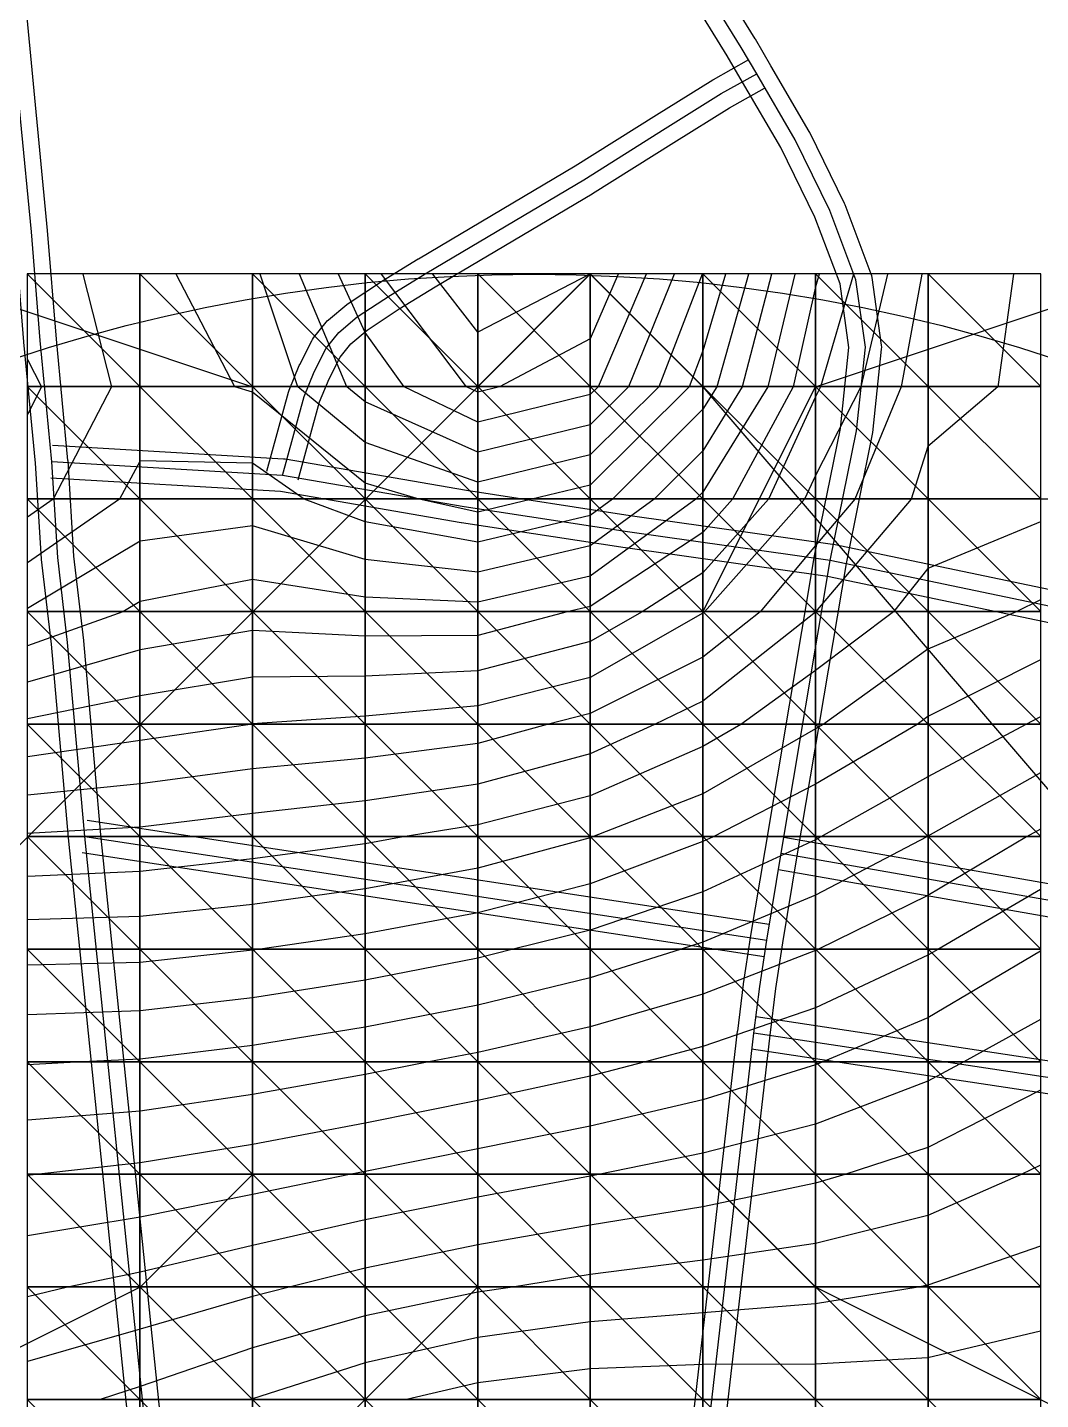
# Model space of a CAD drawing. Header units: metres. Extents: x -410 to 370, y -385 to 717.
# Drawn here: x -93.1 to 93.1, y 93.1 to 345.4 of the extents above; entities that cross this region are included whole.
import ezdxf

# ---------------------------------------------------------------- set-up
doc = ezdxf.new("R2010")
doc.units = ezdxf.units.M
for name, color, linetype in [('TOPO_AOI', 6, 'Continuous'), ('TOPO_CONT_MAJR', 7, 'Continuous'), ('TOPO_CONT_MINR', 249, 'Continuous'), ('TOPO_ELEV', 9, 'Continuous'), ('TOPO_HYDR_BASN', 140, 'Continuous'), ('TOPO_HYDR_STRM', 5, 'Continuous'), ('TOPO_ROAD', 3, 'Continuous'), ('TOPO_TIN_SURF', 252, 'Continuous')]:
    doc.layers.add(name, color=color, linetype=linetype)

msp = doc.modelspace()

# ---------------------------------------------------------------- linework, layer by layer
at = {"layer": 'TOPO_AOI', "color": 6}
msp.add_circle((0, 0), 300, dxfattribs=at)
at = {"layer": 'TOPO_CONT_MAJR', "color": 7, "lineweight": 30}
for points, elevation in [([(-82.9, 300), (-77.66, 279.31)], 890), ([(-55.01, 279.31), (-65.74, 300)], 890), ([(-10.34, 289.32), (-18.6, 300)], 895), ([(10.25, 300), (-10.34, 289.32)], 895), ([(35.18, 300), (31.03, 285.92)], 890), ([(58.71, 300), (52.66, 279.31)], 885), ([(31.03, 285.92), (28.49, 279.31)], 890), ([(-77.66, 279.31), (-88.38, 258.62)], 890), ([(-51.72, 278.3), (-55.01, 279.31)], 890), ([(-31.03, 261.61), (-51.72, 278.3)], 890), ([(28.49, 279.31), (10.34, 261.23)], 890), ([(52.66, 279.31), (51.72, 277.47)], 885), ([(51.72, 277.47), (43.12, 258.62)], 885), ([(-21.1, 258.62), (-31.03, 261.61)], 890), ([(10.34, 261.23), (-0.41, 258.62)], 890), ([(-88.38, 258.62), (-93.1, 255.36)], 890), ([(-10.34, 256.23), (-21.1, 258.62)], 890), ([(-0.41, 258.62), (-10.34, 256.23)], 890), ([(43.12, 258.62), (31.03, 245.1)], 885), ([(31.03, 245.1), (19.86, 237.93)], 885), ([(93.1, 240.15), (88.6, 237.93)], 880), ([(19.86, 237.93), (10.34, 232.46)], 885), ([(88.6, 237.93), (72.41, 231.05)], 880), ([(10.34, 232.46), (-10.34, 227.1)], 885), ([(72.41, 231.05), (53.17, 217.24)], 880), ([(-10.34, 227.1), (-31.03, 226.1)], 885), ([(-51.72, 225.92), (-72.41, 222.5)], 885), ([(-31.03, 226.1), (-51.72, 225.92)], 885), ([(-72.41, 222.5), (-93.1, 218.25)], 885), ([(53.17, 217.24), (51.72, 216.39)], 880), ([(51.72, 216.39), (31.03, 204.44)], 880), ([(31.03, 204.44), (10.73, 196.55), (10.34, 196.4)], 880), ([(10.34, 196.4), (-10.34, 190.79)], 880), ([(-10.34, 190.79), (-31.03, 187.02)], 880), ([(-31.03, 187.02), (-51.72, 184.12)], 880), ([(93.1, 186.86), (74.23, 175.86), (72.41, 174.78)], 875), ([(-72.41, 181.91), (-93.1, 181.3)], 880), ([(-51.72, 184.12), (-72.41, 181.91)], 880), ([(72.41, 174.78), (51.72, 165.15)], 875), ([(51.72, 165.15), (31.03, 158.03)], 875), ([(31.03, 158.03), (20.42, 155.17)], 875), ([(20.42, 155.17), (10.34, 152.58)], 875), ([(10.34, 152.58), (-10.34, 148.06)], 875), ([(-10.34, 148.06), (-31.03, 143.94)], 875), ([(-31.03, 143.94), (-51.72, 140.02)], 875), ([(-51.72, 140.02), (-72.41, 136.6)], 875), ([(-72.41, 136.6), (-91.59, 134.48), (-93.1, 134.29)], 875), ([(93.1, 121.32), (72.41, 114.13)], 870), ([(70.64, 113.79), (51.72, 110.72)], 870), ([(72.41, 114.13), (70.64, 113.79)], 870), ([(31.03, 109.06), (10.34, 107.37)], 870), ([(51.72, 110.72), (31.03, 109.06)], 870), ([(10.34, 107.37), (-10.34, 104.53)], 870), ([(-10.34, 104.53), (-31.03, 99.88)], 870), ([(-31.03, 99.88), (-51.72, 93.21)], 870), ([(-51.72, 93.21), (-52.03, 93.1)], 870)]:
    msp.add_lwpolyline(points, dxfattribs=dict(at, elevation=elevation))
at = {"layer": 'TOPO_CONT_MINR', "color": 249}
for points, elevation in [([(-43.4, 279.31), (-50.32, 300)], 891), ([(-34.39, 279.31), (-43.12, 300)], 892), ([(-31.03, 289.26), (-35.92, 300)], 893), ([(-12.39, 279.31), (-28.01, 300)], 894), ([(15.47, 300), (10.34, 288.14)], 894), ([(20.62, 300), (11.78, 279.31)], 893), ([(25.76, 300), (17.35, 279.31)], 892), ([(30.91, 300), (22.92, 279.31)], 891), ([(39.43, 300), (33.58, 279.31)], 889), ([(43.68, 300), (38.26, 279.31)], 888), ([(47.93, 300), (42.95, 279.31)], 887), ([(51.72, 297.71), (47.63, 279.31)], 886), ([(52.41, 300), (51.72, 297.71)], 886), ([(65, 300), (60.07, 279.31)], 884), ([(71.3, 300), (67.47, 279.31)], 883), ([(88.11, 300), (85.23, 279.31)], 882), ([(-23.84, 279.31), (-31.03, 289.26)], 893), ([(10.34, 288.14), (-6.33, 279.31)], 894), ([(-93.1, 284.31), (-90.53, 279.31)], 891), ([(-90.53, 279.31), (-93.1, 274.23)], 891), ([(-31.03, 269.07), (-43.4, 279.31)], 891), ([(-31.03, 276.53), (-34.39, 279.31)], 892), ([(-10.34, 272.8), (-23.84, 279.31)], 893), ([(-10.34, 278.32), (-12.39, 279.31)], 894), ([(-6.33, 279.31), (-10.34, 278.32)], 894), ([(10.34, 277.88), (-10.34, 272.8)], 893), ([(22.92, 279.31), (10.34, 266.78)], 891), ([(17.35, 279.31), (10.34, 272.33)], 892), ([(11.78, 279.31), (10.34, 277.88)], 893), ([(42.95, 279.31), (31.03, 259.93)], 887), ([(38.26, 279.31), (31.03, 267.55)], 888), ([(33.58, 279.31), (31.03, 275.18)], 889), ([(47.63, 279.31), (36.51, 258.62)], 886), ([(60.07, 279.31), (51.72, 263.01)], 884), ([(67.47, 279.31), (58.96, 258.62)], 883), ([(85.23, 279.31), (72.41, 268.33)], 882), ([(-10.34, 267.27), (-31.03, 276.53)], 892), ([(31.03, 275.18), (14.4, 258.62)], 889), ([(10.34, 272.33), (-10.34, 267.27)], 892), ([(-10.34, 261.75), (-31.03, 269.07)], 891), ([(31.03, 267.55), (22.06, 258.62)], 888), ([(72.41, 268.33), (69.35, 258.62)], 882), ([(-72.41, 265.71), (-76.18, 258.62)], 889), ([(-51.72, 265.24), (-72.41, 265.71)], 889), ([(-42.24, 258.62), (-51.72, 265.24)], 889), ([(10.34, 266.78), (-10.34, 261.75)], 891), ([(51.72, 263.01), (49.72, 258.62)], 884), ([(31.03, 259.93), (29.72, 258.62)], 887), ([(-76.18, 258.62), (-93.1, 246.95)], 889), ([(-31.03, 254.47), (-42.24, 258.62)], 889), ([(29.72, 258.62), (10.34, 244.49)], 887), ([(22.06, 258.62), (10.34, 250.08)], 888), ([(14.4, 258.62), (10.34, 255.66)], 889), ([(36.51, 258.62), (31.03, 252.49)], 886), ([(49.72, 258.62), (31.35, 237.93)], 884), ([(58.96, 258.62), (51.72, 250.11)], 883), ([(69.35, 258.62), (51.77, 237.93)], 882), ([(10.34, 255.66), (-10.34, 250.73)], 889), ([(-51.72, 253.75), (-72.41, 250.93)], 888), ([(-31.03, 247.55), (-51.72, 253.75)], 888), ([(-10.34, 250.73), (-31.03, 254.47)], 889), ([(31.03, 252.49), (10.34, 238.91)], 886), ([(93.1, 254.47), (72.41, 245.92)], 881), ([(-72.41, 250.93), (-93.1, 238.54)], 888), ([(10.34, 250.08), (-10.34, 245.22)], 888), ([(51.72, 250.11), (41.56, 237.93)], 883), ([(-10.34, 245.22), (-31.03, 247.55)], 888), ([(72.41, 245.92), (66.07, 237.93)], 881), ([(-51.72, 243.89), (-72.41, 239.8)], 887), ([(-31.03, 240.63), (-51.72, 243.89)], 887), ([(10.34, 244.49), (-10.34, 239.72)], 887), ([(-72.41, 239.8), (-75.59, 237.93)], 887), ([(-10.34, 239.72), (-31.03, 240.63)], 887), ([(-75.59, 237.93), (-93.1, 231.69)], 887), ([(6.09, 237.93), (-10.34, 233.57)], 886), ([(10.34, 238.91), (6.09, 237.93)], 886), ([(31.03, 237.68), (10.34, 225.83)], 884), ([(41.56, 237.93), (31.03, 229.61)], 883), ([(31.35, 237.93), (31.03, 237.68)], 884), ([(51.72, 237.89), (31.03, 221.53)], 882), ([(66.07, 237.93), (51.72, 227.12)], 881), ([(51.77, 237.93), (51.72, 237.89)], 882), ([(-51.72, 234.52), (-72.41, 230.92)], 886), ([(-31.03, 233.44), (-51.72, 234.52)], 886), ([(-10.34, 233.57), (-31.03, 233.44)], 886), ([(-72.41, 230.92), (-93.1, 224.97)], 886), ([(31.03, 229.61), (10.34, 219.21)], 883), ([(51.72, 227.12), (38.03, 217.24)], 881), ([(93.1, 229.09), (72.41, 218.67)], 879), ([(10.34, 225.83), (-10.34, 220.64)], 884), ([(-10.34, 220.64), (-31.03, 218.75)], 884), ([(31.03, 221.53), (22.13, 217.24)], 882), ([(-52.18, 217.24), (-72.41, 214.25)], 884), ([(-51.72, 217.31), (-52.18, 217.24)], 884), ([(-31.03, 218.75), (-51.72, 217.31)], 884), ([(2.4, 217.24), (-10.34, 213.7)], 883), ([(10.34, 219.21), (2.4, 217.24)], 883), ([(22.13, 217.24), (10.34, 211.82)], 882), ([(38.03, 217.24), (31.03, 213.16)], 881), ([(70.43, 217.24), (51.72, 206.22)], 879), ([(72.41, 218.67), (70.43, 217.24)], 879), ([(90.42, 217.24), (72.41, 207.59)], 878), ([(93.1, 218.62), (90.42, 217.24)], 878), ([(-72.41, 214.25), (-93.1, 211.26)], 884), ([(-10.34, 213.7), (-31.03, 211.02)], 883), ([(31.03, 213.16), (10.34, 204.12)], 881), ([(-31.03, 211.02), (-51.72, 209.07)], 883), ([(10.34, 211.82), (-10.34, 206.23)], 882), ([(-51.72, 209.07), (-72.41, 206.31)], 883), ([(72.41, 207.59), (52.7, 196.55), (51.72, 196.04)], 878), ([(93.1, 208.3), (72.41, 196.68)], 877), ([(-72.41, 206.31), (-93.1, 204.23)], 883), ([(-10.34, 206.23), (-31.03, 203.19)], 882), ([(51.72, 206.22), (32.91, 196.55), (31.03, 195.68)], 879), ([(-31.03, 203.19), (-51.72, 200.83)], 882), ([(10.34, 204.12), (-10.34, 198.77)], 881), ([(-51.72, 200.83), (-72.41, 198.37)], 882), ([(-72.41, 198.37), (-93.1, 197.2)], 882), ([(-10.34, 198.77), (-24.03, 196.55), (-31.03, 195.29)], 881), ([(93.1, 198), (90.52, 196.55), (72.41, 185.76)], 876), ([(-31.03, 195.29), (-51.72, 192.51)], 881), ([(31.03, 195.68), (10.34, 187.91)], 879), ([(51.72, 196.04), (31.03, 186.45)], 878), ([(72.41, 196.68), (72.18, 196.55), (51.72, 185.85)], 877), ([(-51.72, 192.51), (-72.41, 190.18)], 881), ([(-72.41, 190.18), (-93.1, 189.29)], 881), ([(10.34, 187.91), (-10.34, 182.58)], 879), ([(31.03, 186.45), (10.34, 179.41)], 878), ([(51.72, 185.85), (31.03, 177.22)], 877), ([(72.41, 185.76), (52.17, 175.86), (51.72, 175.65)], 876), ([(-10.34, 182.58), (-31.03, 178.74)], 879), ([(10.34, 179.41), (-4.07, 175.86), (-10.34, 174.28)], 878), ([(-31.03, 178.74), (-50.78, 175.86), (-51.72, 175.72)], 879), ([(31.03, 177.22), (26.86, 175.86), (10.34, 170.63)], 877), ([(-51.72, 175.72), (-72.41, 173.47)], 879), ([(-10.34, 174.28), (-31.03, 170.22)], 878), ([(51.72, 175.65), (31.03, 167.65)], 876), ([(93.1, 175.54), (72.41, 163.3)], 874), ([(-72.41, 173.47), (-93.1, 172.94)], 879), ([(-31.03, 170.22), (-51.72, 166.95)], 878), ([(10.34, 170.63), (-10.34, 165.6)], 877), ([(-51.72, 166.95), (-72.41, 164.57)], 878), ([(31.03, 167.65), (10.34, 161.63)], 876), ([(-72.41, 164.57), (-93.1, 163.81)], 878), ([(-10.34, 165.6), (-31.03, 161.56)], 877), ([(-31.03, 161.56), (-51.72, 158.18)], 877), ([(10.34, 161.63), (-10.34, 156.91)], 876), ([(72.41, 163.3), (53.11, 155.17)], 874), ([(93.1, 162.99), (79.02, 155.17)], 873), ([(-51.72, 158.18), (-72.41, 155.67)], 877), ([(-10.34, 156.91), (-19.3, 155.17)], 876), ([(-83.02, 155.17), (-93.1, 154.63)], 877), ([(-72.41, 155.67), (-83.02, 155.17)], 877), ([(-19.3, 155.17), (-31.03, 152.84)], 876), ([(51.72, 154.62), (31.03, 148.24)], 874), ([(53.11, 155.17), (51.72, 154.62)], 874), ([(79.02, 155.17), (72.41, 151.63)], 873), ([(-31.03, 152.84), (-51.72, 149.17)], 876), ([(72.41, 151.63), (51.72, 143.76)], 873), ([(-51.72, 149.17), (-72.41, 146.15)], 876), ([(93.1, 149.96), (72.41, 139.46)], 872), ([(31.03, 148.24), (10.34, 143.39)], 874), ([(-72.41, 146.15), (-93.1, 144.47)], 876), ([(10.34, 143.39), (-10.34, 139.17)], 874), ([(51.72, 143.76), (31.03, 138.39)], 873), ([(-10.34, 139.17), (-31.03, 135.04)], 874), ([(72.41, 139.46), (57.14, 134.48), (51.72, 132.88)], 872), ([(31.03, 138.39), (11.84, 134.48), (10.34, 134.2)], 873), ([(-31.03, 135.04), (-33.89, 134.48), (-51.72, 130.79)], 874), ([(10.34, 134.2), (-10.34, 130.34)], 873), ([(93.1, 136.17), (89.55, 134.48), (72.41, 126.93)], 871), ([(51.72, 132.88), (31.03, 128.55)], 872), ([(-51.72, 130.79), (-72.41, 126.61)], 874), ([(-10.34, 130.34), (-31.03, 126.14)], 873), ([(-72.41, 126.61), (-93.1, 123.22)], 874), ([(-31.03, 126.14), (-51.72, 121.42)], 873), ([(31.03, 128.55), (10.34, 125.14)], 872), ([(72.41, 126.93), (51.72, 121.8)], 871), ([(10.34, 125.14), (-10.34, 121.57)], 872), ([(-51.72, 121.42), (-72.41, 116.51)], 873), ([(-10.34, 121.57), (-31.03, 117.24)], 872), ([(51.72, 121.8), (31.03, 118.73)], 871), ([(31.03, 118.73), (10.34, 116.08)], 871), ([(-72.41, 116.51), (-85.73, 113.79)], 873), ([(-31.03, 117.24), (-45.02, 113.79)], 872), ([(10.34, 116.08), (-3.93, 113.79)], 871), ([(-85.73, 113.79), (-93.1, 112.02)], 873), ([(-45.02, 113.79), (-51.72, 112.04)], 872), ([(-3.93, 113.79), (-10.34, 112.85)], 871), ([(-51.72, 112.04), (-72.41, 106.07)], 872), ([(-10.34, 112.85), (-31.03, 108.51)], 871), ([(-31.03, 108.51), (-51.72, 102.63)], 871), ([(-72.41, 106.07), (-93.1, 100.07)], 872), ([(93.1, 105.66), (72.41, 100.75)], 869), ([(-51.72, 102.63), (-72.41, 95.51)], 871), ([(10.34, 98.77), (-10.34, 96.2)], 869), ([(31.03, 99.56), (10.34, 98.77)], 869), ([(51.72, 99.62), (31.03, 99.56)], 869), ([(72.41, 100.75), (51.72, 99.62)], 869), ([(-10.34, 96.2), (-23.46, 93.1)], 869), ([(-72.41, 95.51), (-79.71, 93.1)], 871)]:
    msp.add_lwpolyline(points, dxfattribs=dict(at, elevation=elevation))
at = {"layer": 'TOPO_ELEV', "color": 9}
msp.add_point((4.9, 300.08, 859), dxfattribs=at)
at = {"layer": 'TOPO_HYDR_BASN', "color": 140}
for points in [[(-279.31, 31.03), (-279.31, 279.31), (-113.79, 300), (-51.72, 279.31), (-51.72, 134.48), (-72.41, 113.79), (-155.17, 72.41), (-258.62, 31.03), (-279.31, 31.03)], [(-31.03, -134.48), (-72.41, -113.79), (-258.62, -10.34), (-279.31, 10.34), (-10.34, 279.31), (10.34, 300), (31.03, 279.31), (279.31, -10.34), (279.31, -93.1), (258.62, -113.79), (175.86, -134.48), (-31.03, -134.48)], [(258.62, 10.34), (51.72, 113.79), (31.03, 134.48), (31.03, 237.93), (51.72, 279.31), (113.79, 300), (217.24, 279.31), (279.31, 237.93), (279.31, 10.34), (258.62, 10.34)]]:
    msp.add_lwpolyline(points, close=True, dxfattribs=at)
at = {"layer": 'TOPO_HYDR_STRM', "color": 5}
for points in [[(-93.13, 10.35), (-72.43, 10.35), (-72.43, 31.04), (-51.74, 51.74), (-51.74, 72.43), (-31.04, 93.13), (-10.35, 113.82), (-10.35, 134.52), (-10.35, 155.21), (-10.35, 175.91), (-10.35, 196.6), (-10.35, 217.3), (-10.35, 237.99), (-10.35, 258.69), (-10.35, 279.38), (10.35, 300.08)], [(72.43, 258.69), (93.13, 258.69), (113.82, 258.69), (113.82, 279.38), (113.82, 300.08)], [(-10.35, 51.74), (-10.35, 72.43), (-10.35, 93.13)], [(10.35, 10.35), (10.35, 31.04), (10.35, 51.74), (10.35, 72.43), (10.35, 93.13)]]:
    msp.add_lwpolyline(points, dxfattribs=at)
at = {"layer": 'TOPO_ROAD', "color": 3}
for points, elevation in [([(-50.29, -95.35), (-62.14, 8.65), (-69.74, 73.29), (-71.37, 87.17), (-82.57, 196.65), (-85.73, 232.31), (-87.54, 247.89), (-88.65, 265.5), (-90.77, 287.8), (-92.38, 307.77), (-96.4, 349.5), (-101.62, 402.38), (-105.86, 447.96), (-108.29, 476.18), (-110.02, 497.52), (-115.69, 539.96), (-118.62, 563.51), (-121.79, 589.97), (-126.85, 644.49), (-129.93, 684.29), (-131.32, 701.21), (-133.42, 716.52)], 886.83), ([(30.22, 71.61), (40.41, 160.48), (41.5, 169.07), (42.77, 177.55), (45.43, 193.53), (54.46, 247.35), (59.27, 271.19), (60.91, 286.57), (59.17, 298.97), (54.4, 311.7), (47.98, 324.73), (40.93, 336.83), (38.09, 341.71), (19.84, 371.24), (7.37, 394.96), (-11.41, 431.02), (-26.46, 457.39), (-40.96, 484.01), (-49.45, 506.16), (-57.59, 534.15), (-62.71, 580.63), (-68.96, 615.78)], 880.02), ([(-46.23, 263.02), (-42.26, 277.53), (-40.39, 282.04), (-38.17, 286.4), (-35.85, 289.31), (-32.48, 292.15), (-26.4, 296.17), (-19.7, 300.26), (9.14, 317.38), (24.09, 326.77), (34.43, 333.2), (40.93, 336.83)], 878.65), ([(203.82, 222.78), (148.17, 231.52), (103.45, 237.14), (54.46, 247.35), (17.21, 252.64), (-12.86, 257.25), (-46.23, 263.02), (-88.65, 265.5)], 873.47), ([(-82.57, 196.65), (42.77, 177.55)], 868.34), ([(45.43, 193.53), (130.47, 178.65)], 868.43), ([(190.24, 137.84), (40.41, 160.48)], 868.34)]:
    msp.add_lwpolyline(points, dxfattribs=dict(at, elevation=elevation))
at = {"layer": 'TOPO_ROAD', "color": 251}
for points, elevation in [([(33.2, 71.27), (43.39, 160.12), (44.47, 168.66), (45.74, 177.08), (48.39, 193.04), (57.41, 246.81), (62.22, 270.6), (62.26, 270.88), (63.89, 286.25), (63.91, 286.62), (63.88, 286.98), (62.14, 299.39), (62.08, 299.71), (61.98, 300.03), (57.21, 312.76), (57.09, 313.03), (50.67, 326.05), (50.57, 326.24), (43.52, 338.34), (40.69, 343.21), (40.65, 343.28), (22.45, 372.73)], 880.02), ([(27.24, 71.95), (37.43, 160.82), (37.44, 160.85), (38.52, 169.45), (38.53, 169.51), (39.81, 177.99), (39.81, 178.04), (42.47, 194.02), (42.47, 194.03), (51.5, 247.85), (51.52, 247.95), (56.31, 271.65), (57.89, 286.52), (56.25, 298.23), (51.64, 310.51), (45.34, 323.31), (38.34, 335.32), (35.52, 340.16), (17.29, 369.67)], 880.02), ([(-53.27, -95.69), (-65.12, 8.3), (-72.72, 72.94), (-74.35, 86.82), (-74.36, 86.87), (-85.56, 196.35), (-85.56, 196.39), (-88.71, 232.01), (-90.52, 247.54), (-90.54, 247.7), (-91.64, 265.26), (-93.75, 287.52), (-93.76, 287.56), (-95.37, 307.51), (-99.39, 349.21)], 886.83), ([(-47.31, -95.01), (-59.16, 8.99), (-59.16, 9), (-66.76, 73.64), (-68.39, 87.5), (-79.59, 196.94), (-82.74, 232.58), (-82.75, 232.66), (-84.55, 248.16), (-85.65, 265.69), (-85.66, 265.78), (-87.78, 288.07), (-89.39, 308.02), (-89.39, 308.06), (-93.42, 349.79)], 886.83), ([(-49.12, 263.82), (-45.15, 278.32), (-45.03, 278.68), (-43.16, 283.19), (-43.06, 283.4), (-40.85, 287.76), (-40.7, 288.03), (-40.52, 288.28), (-38.19, 291.19), (-38, 291.41), (-37.78, 291.61), (-34.41, 294.44), (-34.14, 294.65), (-28.06, 298.67), (-27.97, 298.73), (-21.26, 302.82), (-21.23, 302.84), (7.58, 319.94), (22.5, 329.31), (22.51, 329.31), (32.84, 335.75), (32.97, 335.82), (39.47, 339.45)], 878.65), ([(-43.33, 262.23), (-39.41, 276.56), (-37.66, 280.79), (-35.64, 284.77), (-33.69, 287.21), (-30.68, 289.74), (-24.79, 293.64), (-18.15, 297.69), (10.68, 314.8), (10.74, 314.84), (25.68, 324.22), (35.95, 330.62), (42.39, 334.21)], 878.65), ([(204.28, 225.74), (148.63, 234.48), (148.54, 234.49), (103.94, 240.1), (55.07, 250.29), (54.88, 250.32), (17.65, 255.61), (-12.38, 260.21), (-45.72, 265.98), (-46.05, 266.02), (-88.47, 268.5)], 873.47), ([(203.35, 219.81), (147.75, 228.55), (103.07, 234.16), (102.84, 234.2), (53.94, 244.4), (16.79, 249.67), (16.76, 249.67), (-13.32, 254.28), (-13.37, 254.29), (-46.57, 260.04), (-88.82, 262.51)], 873.47), ([(-82.12, 199.62), (43.23, 180.51)], 868.34), ([(45.94, 196.49), (130.98, 181.6)], 868.43), ([(-83.03, 193.69), (42.32, 174.58)], 868.34), ([(44.91, 190.58), (129.95, 175.69)], 868.43), ([(190.69, 140.81), (40.86, 163.44)], 868.34), ([(189.79, 134.88), (39.96, 157.51)], 868.34)]:
    msp.add_lwpolyline(points, dxfattribs=dict(at, elevation=elevation))
at = {"layer": 'TOPO_TIN_SURF', "color": 252}
for points in [[(-93.13, 279.38, 891.2), (-72.43, 279.38, 889.59), (-93.13, 300.08, 890.37)], [(-72.43, 279.38, 889.59), (-72.43, 300.08, 889.62), (-93.13, 300.08, 890.37)], [(-72.43, 279.38, 889.59), (-51.74, 279.38, 890.08), (-72.43, 300.08, 889.62)], [(-51.74, 279.38, 890.08), (-51.74, 300.08, 890.81), (-72.43, 300.08, 889.62)], [(-51.74, 279.38, 890.08), (-31.04, 279.38, 892.37), (-51.74, 300.08, 890.81)], [(-31.04, 279.38, 892.37), (-31.04, 300.08, 893.68), (-51.74, 300.08, 890.81)], [(-31.04, 279.38, 892.37), (-10.35, 279.38, 894.18), (-31.04, 300.08, 893.68)], [(-10.35, 279.38, 894.18), (-10.35, 300.08, 895.88), (-31.04, 300.08, 893.68)], [(-10.35, 279.38, 894.18), (10.35, 279.38, 893.26), (-10.35, 300.08, 895.88)], [(10.35, 279.38, 893.26), (10.35, 300.08, 895), (-10.35, 300.08, 895.88)], [(10.35, 279.38, 893.26), (31.04, 279.38, 889.54), (10.35, 300.08, 895)], [(31.04, 279.38, 889.54), (31.04, 300.08, 890.98), (10.35, 300.08, 895)], [(31.04, 279.38, 889.54), (51.74, 279.38, 885.13), (31.04, 300.08, 890.98)], [(51.74, 279.38, 885.13), (51.74, 300.08, 886.11), (31.04, 300.08, 890.98)], [(51.74, 279.38, 885.13), (72.43, 279.38, 882.33), (51.74, 300.08, 886.11)], [(72.43, 279.38, 882.33), (72.43, 300.08, 882.82), (51.74, 300.08, 886.11)], [(72.43, 279.38, 882.33), (93.13, 279.38, 881.8), (72.43, 300.08, 882.82)], [(93.13, 279.38, 881.8), (93.13, 300.08, 881.74), (72.43, 300.08, 882.82)], [(-93.13, 258.69, 890.39), (-72.43, 258.69, 888.69), (-93.13, 279.38, 891.2)], [(-72.43, 258.69, 888.69), (-72.43, 279.38, 889.59), (-93.13, 279.38, 891.2)], [(-72.43, 258.69, 888.69), (-51.74, 258.69, 888.49), (-72.43, 279.38, 889.59)], [(-51.74, 258.69, 888.49), (-51.74, 279.38, 890.08), (-72.43, 279.38, 889.59)], [(-51.74, 258.69, 888.49), (-31.04, 258.69, 889.6), (-51.74, 279.38, 890.08)], [(-31.04, 258.69, 889.6), (-31.04, 279.38, 892.37), (-51.74, 279.38, 890.08)], [(-31.04, 258.69, 889.6), (-10.35, 258.69, 890.43), (-31.04, 279.38, 892.37)], [(-10.35, 258.69, 890.43), (-10.35, 279.38, 894.18), (-31.04, 279.38, 892.37)], [(-10.35, 258.69, 890.43), (10.35, 258.69, 889.53), (-10.35, 279.38, 894.18)], [(10.35, 258.69, 889.53), (10.35, 279.38, 893.26), (-10.35, 279.38, 894.18)], [(10.35, 258.69, 889.53), (31.04, 258.69, 886.83), (10.35, 279.38, 893.26)], [(31.04, 258.69, 886.83), (31.04, 279.38, 889.54), (10.35, 279.38, 893.26)], [(31.04, 258.69, 886.83), (51.74, 258.69, 883.7), (31.04, 279.38, 889.54)], [(51.74, 258.69, 883.7), (51.74, 279.38, 885.13), (31.04, 279.38, 889.54)], [(51.74, 258.69, 883.7), (72.43, 258.69, 881.71), (51.74, 279.38, 885.13)], [(72.43, 258.69, 881.71), (72.43, 279.38, 882.33), (51.74, 279.38, 885.13)], [(72.43, 258.69, 881.71), (93.13, 258.69, 881.29), (72.43, 279.38, 882.33)], [(93.13, 258.69, 881.29), (93.13, 279.38, 881.8), (72.43, 279.38, 882.33)], [(-93.13, 237.99, 887.93), (-72.43, 237.99, 886.83), (-93.13, 258.69, 890.39)], [(-72.43, 237.99, 886.83), (-72.43, 258.69, 888.69), (-93.13, 258.69, 890.39)], [(-72.43, 237.99, 886.83), (-51.74, 237.99, 886.4), (-72.43, 258.69, 888.69)], [(-51.74, 237.99, 886.4), (-51.74, 258.69, 888.49), (-72.43, 258.69, 888.69)], [(-51.74, 237.99, 886.4), (-31.04, 237.99, 886.61), (-51.74, 258.69, 888.49)], [(-31.04, 237.99, 886.61), (-31.04, 258.69, 889.6), (-51.74, 258.69, 888.49)], [(-31.04, 237.99, 886.61), (-10.35, 237.99, 886.68), (-31.04, 258.69, 889.6)], [(-10.35, 237.99, 886.68), (-10.35, 258.69, 890.43), (-31.04, 258.69, 889.6)], [(-10.35, 237.99, 886.68), (10.35, 237.99, 885.83), (-10.35, 258.69, 890.43)], [(10.35, 237.99, 885.83), (10.35, 258.69, 889.53), (-10.35, 258.69, 890.43)], [(10.35, 237.99, 885.83), (31.04, 237.99, 884.03), (10.35, 258.69, 889.53)], [(31.04, 237.99, 884.03), (31.04, 258.69, 886.83), (10.35, 258.69, 889.53)], [(31.04, 237.99, 884.03), (51.74, 237.99, 882), (31.04, 258.69, 886.83)], [(51.74, 237.99, 882), (51.74, 258.69, 883.7), (31.04, 258.69, 886.83)], [(51.74, 237.99, 882), (72.43, 237.99, 880.56), (51.74, 258.69, 883.7)], [(72.43, 237.99, 880.56), (72.43, 258.69, 881.71), (51.74, 258.69, 883.7)], [(72.43, 237.99, 880.56), (93.13, 237.99, 879.85), (72.43, 258.69, 881.71)], [(93.13, 237.99, 879.85), (93.13, 258.69, 881.29), (72.43, 258.69, 881.71)], [(-93.13, 217.3, 884.85), (-72.43, 217.3, 884.38), (-93.13, 237.99, 887.93)], [(-72.43, 217.3, 884.38), (-72.43, 237.99, 886.83), (-93.13, 237.99, 887.93)], [(-72.43, 217.3, 884.38), (-51.74, 217.3, 883.99), (-72.43, 237.99, 886.83)], [(-51.74, 217.3, 883.99), (-51.74, 237.99, 886.4), (-72.43, 237.99, 886.83)], [(-51.74, 217.3, 883.99), (-31.04, 217.3, 883.79), (-51.74, 237.99, 886.4)], [(-31.04, 217.3, 883.79), (-31.04, 237.99, 886.61), (-51.74, 237.99, 886.4)], [(-31.04, 217.3, 883.79), (-10.35, 217.3, 883.48), (-31.04, 237.99, 886.61)], [(-10.35, 217.3, 883.48), (-10.35, 237.99, 886.68), (-31.04, 237.99, 886.61)], [(-10.35, 217.3, 883.48), (10.35, 217.3, 882.7), (-10.35, 237.99, 886.68)], [(10.35, 217.3, 882.7), (10.35, 237.99, 885.83), (-10.35, 237.99, 886.68)], [(10.35, 217.3, 882.7), (31.04, 217.3, 881.47), (10.35, 237.99, 885.83)], [(31.04, 217.3, 881.47), (31.04, 237.99, 884.03), (10.35, 237.99, 885.83)], [(31.04, 217.3, 881.47), (51.74, 217.3, 880.08), (31.04, 237.99, 884.03)], [(51.74, 217.3, 880.08), (51.74, 237.99, 882), (31.04, 237.99, 884.03)], [(51.74, 217.3, 880.08), (72.43, 217.3, 878.88), (51.74, 237.99, 882)], [(72.43, 217.3, 878.88), (72.43, 237.99, 880.56), (51.74, 237.99, 882)], [(72.43, 217.3, 878.88), (93.13, 217.3, 877.87), (72.43, 237.99, 880.56)], [(93.13, 217.3, 877.87), (93.13, 237.99, 879.85), (72.43, 237.99, 880.56)], [(-93.13, 196.6, 881.91), (-72.43, 196.6, 881.77), (-93.13, 217.3, 884.85)], [(-72.43, 196.6, 881.77), (-72.43, 217.3, 884.38), (-93.13, 217.3, 884.85)], [(-72.43, 196.6, 881.77), (-51.74, 196.6, 881.48), (-72.43, 217.3, 884.38)], [(-51.74, 196.6, 881.48), (-51.74, 217.3, 883.99), (-72.43, 217.3, 884.38)], [(-51.74, 196.6, 881.48), (-31.04, 196.6, 881.15), (-51.74, 217.3, 883.99)], [(-31.04, 196.6, 881.15), (-31.04, 217.3, 883.79), (-51.74, 217.3, 883.99)], [(-31.04, 196.6, 881.15), (-10.35, 196.6, 880.7), (-31.04, 217.3, 883.79)], [(-10.35, 196.6, 880.7), (-10.35, 217.3, 883.48), (-31.04, 217.3, 883.79)], [(-10.35, 196.6, 880.7), (10.35, 196.6, 880.02), (-10.35, 217.3, 883.48)], [(10.35, 196.6, 880.02), (10.35, 217.3, 882.7), (-10.35, 217.3, 883.48)], [(10.35, 196.6, 880.02), (31.04, 196.6, 879.09), (10.35, 217.3, 882.7)], [(31.04, 196.6, 879.09), (31.04, 217.3, 881.47), (10.35, 217.3, 882.7)], [(31.04, 196.6, 879.09), (51.74, 196.6, 878.05), (31.04, 217.3, 881.47)], [(51.74, 196.6, 878.05), (51.74, 217.3, 880.08), (31.04, 217.3, 881.47)], [(51.74, 196.6, 878.05), (72.43, 196.6, 876.99), (51.74, 217.3, 880.08)], [(72.43, 196.6, 876.99), (72.43, 217.3, 878.88), (51.74, 217.3, 880.08)], [(72.43, 196.6, 876.99), (93.13, 196.6, 875.86), (72.43, 217.3, 878.88)], [(93.13, 196.6, 875.86), (93.13, 217.3, 877.87), (72.43, 217.3, 878.88)], [(-93.13, 175.91, 879.32), (-72.43, 175.91, 879.27), (-93.13, 196.6, 881.91)], [(-72.43, 175.91, 879.27), (-72.43, 196.6, 881.77), (-93.13, 196.6, 881.91)], [(-72.43, 175.91, 879.27), (-51.74, 175.91, 879.02), (-72.43, 196.6, 881.77)], [(-51.74, 175.91, 879.02), (-51.74, 196.6, 881.48), (-72.43, 196.6, 881.77)], [(-51.74, 175.91, 879.02), (-31.04, 175.91, 878.65), (-51.74, 196.6, 881.48)], [(-31.04, 175.91, 878.65), (-31.04, 196.6, 881.15), (-51.74, 196.6, 881.48)], [(-31.04, 175.91, 878.65), (-10.35, 175.91, 878.18), (-31.04, 196.6, 881.15)], [(-10.35, 175.91, 878.18), (-10.35, 196.6, 880.7), (-31.04, 196.6, 881.15)], [(-10.35, 175.91, 878.18), (10.35, 175.91, 877.58), (-10.35, 196.6, 880.7)], [(10.35, 175.91, 877.58), (10.35, 196.6, 880.02), (-10.35, 196.6, 880.7)], [(10.35, 175.91, 877.58), (31.04, 175.91, 876.85), (10.35, 196.6, 880.02)], [(31.04, 175.91, 876.85), (31.04, 196.6, 879.09), (10.35, 196.6, 880.02)], [(31.04, 175.91, 876.85), (51.74, 175.91, 876.02), (31.04, 196.6, 879.09)], [(51.74, 175.91, 876.02), (51.74, 196.6, 878.05), (31.04, 196.6, 879.09)], [(51.74, 175.91, 876.02), (72.43, 175.91, 875.09), (51.74, 196.6, 878.05)], [(72.43, 175.91, 875.09), (72.43, 196.6, 876.99), (51.74, 196.6, 878.05)], [(72.43, 175.91, 875.09), (93.13, 175.91, 874.03), (72.43, 196.6, 876.99)], [(93.13, 175.91, 874.03), (93.13, 196.6, 875.86), (72.43, 196.6, 876.99)], [(-93.13, 155.21, 877.05), (-72.43, 155.21, 876.94), (-93.13, 175.91, 879.32)], [(-72.43, 155.21, 876.94), (-72.43, 175.91, 879.27), (-93.13, 175.91, 879.32)], [(-72.43, 155.21, 876.94), (-51.74, 155.21, 876.66), (-72.43, 175.91, 879.27)], [(-51.74, 155.21, 876.66), (-51.74, 175.91, 879.02), (-72.43, 175.91, 879.27)], [(-51.74, 155.21, 876.66), (-31.04, 155.21, 876.26), (-51.74, 175.91, 879.02)], [(-31.04, 155.21, 876.26), (-31.04, 175.91, 878.65), (-51.74, 175.91, 879.02)], [(-31.04, 155.21, 876.26), (-10.35, 155.21, 875.8), (-31.04, 175.91, 878.65)], [(-10.35, 155.21, 875.8), (-10.35, 175.91, 878.18), (-31.04, 175.91, 878.65)], [(-10.35, 155.21, 875.8), (10.35, 155.21, 875.28), (-10.35, 175.91, 878.18)], [(10.35, 155.21, 875.28), (10.35, 175.91, 877.58), (-10.35, 175.91, 878.18)], [(10.35, 155.21, 875.28), (31.04, 155.21, 874.7), (10.35, 175.91, 877.58)], [(31.04, 155.21, 874.7), (31.04, 175.91, 876.85), (10.35, 175.91, 877.58)], [(31.04, 155.21, 874.7), (51.74, 155.21, 874.05), (31.04, 175.91, 876.85)], [(51.74, 155.21, 874.05), (51.74, 175.91, 876.02), (31.04, 175.91, 876.85)], [(51.74, 155.21, 874.05), (72.43, 155.21, 873.29), (51.74, 175.91, 876.02)], [(72.43, 155.21, 873.29), (72.43, 175.91, 875.09), (51.74, 175.91, 876.02)], [(72.43, 155.21, 873.29), (93.13, 155.21, 872.38), (72.43, 175.91, 875.09)], [(93.13, 155.21, 872.38), (93.13, 175.91, 874.03), (72.43, 175.91, 875.09)], [(-93.13, 134.52, 875.02), (-72.43, 134.52, 874.78), (-93.13, 155.21, 877.05)], [(-72.43, 134.52, 874.78), (-72.43, 155.21, 876.94), (-93.13, 155.21, 877.05)], [(-72.43, 134.52, 874.78), (-51.74, 134.52, 874.39), (-72.43, 155.21, 876.94)], [(-51.74, 134.52, 874.39), (-51.74, 155.21, 876.66), (-72.43, 155.21, 876.94)], [(-51.74, 134.52, 874.39), (-31.04, 134.52, 873.94), (-51.74, 155.21, 876.66)], [(-31.04, 134.52, 873.94), (-31.04, 155.21, 876.26), (-51.74, 155.21, 876.66)], [(-31.04, 134.52, 873.94), (-10.35, 134.52, 873.47), (-31.04, 155.21, 876.26)], [(-10.35, 134.52, 873.47), (-10.35, 155.21, 875.8), (-31.04, 155.21, 876.26)], [(-10.35, 134.52, 873.47), (10.35, 134.52, 873.03), (-10.35, 155.21, 875.8)], [(10.35, 134.52, 873.03), (10.35, 155.21, 875.28), (-10.35, 155.21, 875.8)], [(10.35, 134.52, 873.03), (31.04, 134.52, 872.6), (10.35, 155.21, 875.28)], [(31.04, 134.52, 872.6), (31.04, 155.21, 874.7), (10.35, 155.21, 875.28)], [(31.04, 134.52, 872.6), (51.74, 134.52, 872.15), (31.04, 155.21, 874.7)], [(51.74, 134.52, 872.15), (51.74, 155.21, 874.05), (31.04, 155.21, 874.7)], [(51.74, 134.52, 872.15), (72.43, 134.52, 871.59), (51.74, 155.21, 874.05)], [(72.43, 134.52, 871.59), (72.43, 155.21, 873.29), (51.74, 155.21, 874.05)], [(72.43, 134.52, 871.59), (93.13, 134.52, 870.88), (72.43, 155.21, 873.29)], [(93.13, 134.52, 870.88), (93.13, 155.21, 872.38), (72.43, 155.21, 873.29)], [(-93.13, 113.82, 873.15), (-72.43, 113.82, 872.73), (-93.13, 134.52, 875.02)], [(-72.43, 113.82, 872.73), (-72.43, 134.52, 874.78), (-93.13, 134.52, 875.02)], [(-72.43, 113.82, 872.73), (-51.74, 113.82, 872.19), (-72.43, 134.52, 874.78)], [(-51.74, 113.82, 872.19), (-51.74, 134.52, 874.39), (-72.43, 134.52, 874.78)], [(-51.74, 113.82, 872.19), (-31.04, 113.82, 871.61), (-51.74, 134.52, 874.39)], [(-31.04, 113.82, 871.61), (-31.04, 134.52, 873.94), (-51.74, 134.52, 874.39)], [(-31.04, 113.82, 871.61), (-10.35, 113.82, 871.11), (-31.04, 134.52, 873.94)], [(-10.35, 113.82, 871.11), (-10.35, 134.52, 873.47), (-31.04, 134.52, 873.94)], [(-10.35, 113.82, 871.11), (10.35, 113.82, 870.75), (-10.35, 134.52, 873.47)], [(10.35, 113.82, 870.75), (10.35, 134.52, 873.03), (-10.35, 134.52, 873.47)], [(10.35, 113.82, 870.75), (31.04, 113.82, 870.5), (10.35, 134.52, 873.03)], [(31.04, 113.82, 870.5), (31.04, 134.52, 872.6), (10.35, 134.52, 873.03)], [(31.04, 113.82, 870.5), (51.74, 113.82, 870.28), (31.04, 134.52, 872.6)], [(51.74, 113.82, 870.28), (51.74, 134.52, 872.15), (31.04, 134.52, 872.6)], [(51.74, 113.82, 870.28), (72.43, 113.82, 869.97), (51.74, 134.52, 872.15)], [(72.43, 113.82, 869.97), (72.43, 134.52, 871.59), (51.74, 134.52, 872.15)], [(72.43, 113.82, 869.97), (93.13, 113.82, 869.5), (72.43, 134.52, 871.59)], [(93.13, 113.82, 869.5), (93.13, 134.52, 870.88), (72.43, 134.52, 871.59)], [(-93.13, 93.13, 871.42), (-72.43, 93.13, 870.77), (-93.13, 113.82, 873.15)], [(-72.43, 93.13, 870.77), (-72.43, 113.82, 872.73), (-93.13, 113.82, 873.15)], [(-72.43, 93.13, 870.77), (-51.74, 93.13, 869.99), (-72.43, 113.82, 872.73)], [(-51.74, 93.13, 869.99), (-51.74, 113.82, 872.19), (-72.43, 113.82, 872.73)], [(-51.74, 93.13, 869.99), (-31.04, 93.13, 869.21), (-51.74, 113.82, 872.19)], [(-31.04, 93.13, 869.21), (-31.04, 113.82, 871.61), (-51.74, 113.82, 872.19)], [(-31.04, 93.13, 869.21), (-10.35, 93.13, 868.63), (-31.04, 113.82, 871.61)], [(-10.35, 93.13, 868.63), (-10.35, 113.82, 871.11), (-31.04, 113.82, 871.61)], [(-10.35, 93.13, 868.63), (10.35, 93.13, 868.34), (-10.35, 113.82, 871.11)], [(10.35, 93.13, 868.34), (10.35, 113.82, 870.75), (-10.35, 113.82, 871.11)], [(10.35, 93.13, 868.34), (31.04, 93.13, 868.32), (10.35, 113.82, 870.75)], [(31.04, 93.13, 868.32), (31.04, 113.82, 870.5), (10.35, 113.82, 870.75)], [(31.04, 93.13, 868.32), (51.74, 93.13, 868.41), (31.04, 113.82, 870.5)], [(51.74, 93.13, 868.41), (51.74, 113.82, 870.28), (31.04, 113.82, 870.5)], [(51.74, 93.13, 868.41), (72.43, 93.13, 868.43), (51.74, 113.82, 870.28)], [(72.43, 93.13, 868.43), (72.43, 113.82, 869.97), (51.74, 113.82, 870.28)], [(72.43, 93.13, 868.43), (93.13, 93.13, 868.23), (72.43, 113.82, 869.97)], [(93.13, 93.13, 868.23), (93.13, 113.82, 869.5), (72.43, 113.82, 869.97)], [(-93.13, 72.43, 869.83), (-72.43, 72.43, 868.91), (-93.13, 93.13, 871.42)], [(-72.43, 72.43, 868.91), (-72.43, 93.13, 870.77), (-93.13, 93.13, 871.42)], [(-72.43, 72.43, 868.91), (-51.74, 72.43, 867.79), (-72.43, 93.13, 870.77)], [(-51.74, 72.43, 867.79), (-51.74, 93.13, 869.99), (-72.43, 93.13, 870.77)], [(-51.74, 72.43, 867.79), (-31.04, 72.43, 866.69), (-51.74, 93.13, 869.99)], [(-31.04, 72.43, 866.69), (-31.04, 93.13, 869.21), (-51.74, 93.13, 869.99)], [(-31.04, 72.43, 866.69), (-10.35, 72.43, 865.93), (-31.04, 93.13, 869.21)], [(-10.35, 72.43, 865.93), (-10.35, 93.13, 868.63), (-31.04, 93.13, 869.21)], [(-10.35, 72.43, 865.93), (10.35, 72.43, 865.73), (-10.35, 93.13, 868.63)], [(10.35, 72.43, 865.73), (10.35, 93.13, 868.34), (-10.35, 93.13, 868.63)], [(10.35, 72.43, 865.73), (31.04, 72.43, 866.03), (10.35, 93.13, 868.34)], [(31.04, 72.43, 866.03), (31.04, 93.13, 868.32), (10.35, 93.13, 868.34)], [(31.04, 72.43, 866.03), (51.74, 72.43, 866.54), (31.04, 93.13, 868.32)], [(51.74, 72.43, 866.54), (51.74, 93.13, 868.41), (31.04, 93.13, 868.32)], [(51.74, 72.43, 866.54), (72.43, 72.43, 866.96), (51.74, 93.13, 868.41)], [(72.43, 72.43, 866.96), (72.43, 93.13, 868.43), (51.74, 93.13, 868.41)], [(72.43, 72.43, 866.96), (93.13, 72.43, 867.09), (72.43, 93.13, 868.43)], [(93.13, 72.43, 867.09), (93.13, 93.13, 868.23), (72.43, 93.13, 868.43)]]:
    msp.add_3dface(points, dxfattribs=at)

doc.saveas('drawing.dxf')
